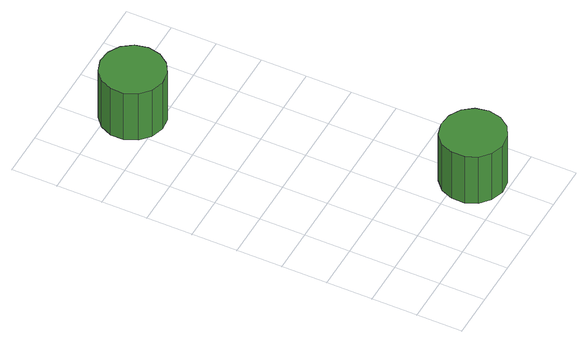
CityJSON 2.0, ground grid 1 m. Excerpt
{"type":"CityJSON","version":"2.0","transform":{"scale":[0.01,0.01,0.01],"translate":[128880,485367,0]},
"CityObjects":{
"tree1":{"type":"SolitaryVegetationObject","attributes":{"function":"something"},"geometry":[{"type":"MultiSurface","lod":"1","boundaries":[[[0,1,2,3,4,5,6,7,8,9,10,11,12,13,14]],[[15,16,17,18,19,20,21,22,23,24,25,26,27,28,29]],[[0,29,28,1]],[[1,28,27,2]],[[2,27,26,3]],[[3,26,25,4]],[[4,25,24,5]],[[5,24,23,6]],[[6,23,22,7]],[[7,22,21,8]],[[8,21,20,9]],[[9,20,19,10]],[[10,19,18,11]],[[11,18,17,12]],[[12,17,16,13]],[[13,16,15,14]],[[14,15,29,0]]]}]},
"tree2":{"type":"SolitaryVegetationObject","attributes":{"function":"something"},"geometry":[{"type":"MultiSurface","lod":"1","boundaries":[[[30,31,32,33,34,35,36,37,38,39,40,41,42,43,44]],[[45,46,47,48,49,50,51,52,53,54,55,56,57,58,59]],[[30,59,58,31]],[[31,58,57,32]],[[32,57,56,33]],[[33,56,55,34]],[[34,55,54,35]],[[35,54,53,36]],[[36,53,52,37]],[[37,52,51,38]],[[38,51,50,39]],[[39,50,49,40]],[[40,49,48,41]],[[41,48,47,42]],[[42,47,46,43]],[[43,46,45,44]],[[44,45,59,30]]]}]}
},
"vertices":[
[362,75,183],[356,103,183],[339,126,183],[314,140,183],[285,143,183],[258,135,183],[236,115,183],[225,89,183],[225,60,183],[236,34,183],[258,15,183],[285,6,183],[314,9,183],[339,23,183],[356,46,183],[356,46,54],[339,23,54],[314,9,54],[285,6,54],[258,15,54],[236,34,54],[225,60,54],[225,89,54],[236,115,54],[258,135,54],[285,143,54],[314,140,54],[339,126,54],[356,103,54],[362,75,54],
[188,743,212],[182,771,212],[165,795,212],[140,809,212],[112,812,212],[84,803,212],[63,784,212],[51,758,212],[51,729,212],[63,702,212],[84,683,212],[112,674,212],[140,677,212],[165,692,212],[182,715,212],[182,715,83],[165,692,83],[140,677,83],[112,674,83],[84,683,83],[63,702,83],[51,729,83],[51,758,83],[63,784,83],[84,803,83],[112,812,83],[140,809,83],[165,795,83],[182,771,83],[188,743,83]
]}
